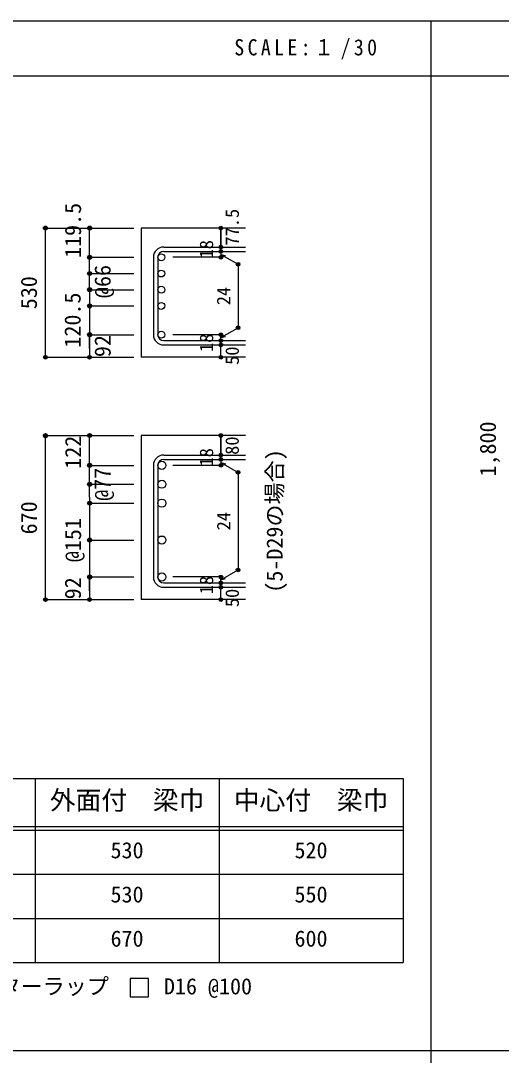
# Model space of a CAD drawing. Units: millimetres at full size, sheet at 1:30; details may follow other scales. Extents: x -5973 to 5954, y -4195 to 4201.
# Drawn here: x -2797 to -837, y -15 to 4201 of the extents above; entities that cross this region are included whole.
import ezdxf
from ezdxf.enums import TextEntityAlignment as Align

# ---------------------------------------------------------------- set-up
doc = ezdxf.new("R2010")
doc.units = ezdxf.units.MM
doc.header["$LTSCALE"] = 30
doc.header["$PDMODE"] = 32
doc.header["$PDSIZE"] = 15
for name, color, linetype in [('0-1_躯体線', 2, 'Continuous'), ('0-5_基礎梁筋', 7, 'Continuous'), ('0-6_スタラップ筋', 7, 'Continuous'), ('0-7_文字', 4, 'Continuous'), ('0-D_寸法', 4, 'Continuous'), ('6-7_文字', 7, 'Continuous'), ('6-E_枠', 7, 'Continuous'), ('F-0_枠', 6, 'Continuous')]:
    doc.layers.add(name, color=color, linetype=linetype)
doc.styles.add('ＭＳ ゴシック', font='')
doc.styles.get('ＭＳ ゴシック').set_extended_font_data('MS Gothic')

msp = doc.modelspace()

# ---------------------------------------------------------------- linework, layer by layer
at = {"layer": '0-1_躯体線'}
for p, q in [((-1880.8, 3356.03), (-2305.8, 3356.03)), ((-2305.8, 3356.03), (-2305.8, 2829.53)), ((-1880.8, 2829.53), (-2305.8, 2829.53)), ((-1880.8, 2510.67), (-2305.8, 2510.67)), ((-2305.8, 2510.67), (-2305.8, 1842.17)), ((-1880.8, 1842.17), (-2305.8, 1842.17))]:
    msp.add_line(p, q, dxfattribs=at)
at = {"layer": '0-5_基礎梁筋', "color": 3}
for centre, radius in [((-2223.8, 3236.83), 14), ((-2223.8, 3170.83), 14), ((-2223.8, 3104.83), 14), ((-2223.8, 3038.83), 14), ((-2223.8, 2921.53), 14), ((-2221.3, 2388.98), 16.5), ((-2221.3, 2311.98), 16.5), ((-2221.3, 2234.98), 16.5), ((-2221.3, 2084.57), 16.5), ((-2221.3, 1934.17), 16.5)]:
    msp.add_circle(centre, radius, dxfattribs=at)
at = {"layer": '0-6_スタラップ筋'}
for p, q in [((-2213.8, 3278.83), (-1880.8, 3278.83)), ((-2213.8, 3260.83), (-1880.8, 3260.83)), ((-2255.8, 3236.83), (-2255.8, 2921.53)), ((-2237.8, 3236.83), (-2237.8, 2921.53)), ((-2213.8, 2897.53), (-1880.8, 2897.53)), ((-2213.8, 2879.53), (-1880.8, 2879.53)), ((-2213.8, 2430.98), (-1880.8, 2430.98)), ((-2213.8, 2412.98), (-1880.8, 2412.98)), ((-2255.8, 2388.98), (-2255.8, 1934.17)), ((-2237.8, 2388.98), (-2237.8, 1934.17)), ((-2213.8, 1910.17), (-1880.8, 1910.17)), ((-2213.8, 1892.17), (-1880.8, 1892.17))]:
    msp.add_line(p, q, dxfattribs=at)
for centre, radius, start, end in [((-2213.8, 3236.83), 42, 90, 180), ((-2213.8, 3236.83), 24, 90, 180), ((-2213.8, 2921.53), 42, 180, 270), ((-2213.8, 2921.53), 24, 180, 270), ((-2213.8, 2388.98), 42, 90, 180), ((-2213.8, 2388.98), 24, 90, 180), ((-2213.8, 1934.17), 42, 180, 270), ((-2213.8, 1934.17), 24, 180, 270)]:
    msp.add_arc(centre, radius, start, end, dxfattribs=at)
at = {"layer": '0-D_寸法'}
for p, q in [((-2695.8, 3356.03), (-2515.8, 3356.03)), ((-2695.8, 3356.03), (-2515.8, 3356.03)), ((-2695.8, 2829.53), (-2695.8, 3356.03)), ((-2515.8, 3356.03), (-2335.8, 3356.03)), ((-2515.8, 3356.03), (-2335.8, 3356.03)), ((-2515.8, 3104.83), (-2515.8, 3356.03)), ((-1980.8, 3278.83), (-1980.8, 3356.03)), ((-1980.8, 3356.03), (-1980.8, 3278.83)), ((-1980.8, 3260.83), (-1980.8, 3278.83)), ((-1980.8, 3260.83), (-1980.8, 3236.83)), ((-1980.8, 3248.83), (-1910.74, 3208.39)), ((-1980.8, 3248.83), (-1961.48, 3243.66)), ((-2515.8, 3236.83), (-2335.8, 3236.83)), ((-2515.8, 3236.83), (-2335.8, 3236.83)), ((-1980.8, 3236.83), (-2176.89, 3236.83)), ((-1910.74, 3208.39), (-1910.74, 2949.98)), ((-2515.8, 3170.83), (-2335.8, 3170.83)), ((-2515.8, 3170.83), (-2335.8, 3170.83)), ((-2515.8, 3104.83), (-2335.8, 3104.83)), ((-2515.8, 3104.83), (-2335.8, 3104.83)), ((-2515.8, 3104.83), (-2515.8, 2829.53)), ((-2515.8, 3038.83), (-2335.8, 3038.83)), ((-2515.8, 2921.53), (-2335.8, 2921.53)), ((-2515.8, 2865.57), (-2515.8, 2921.53)), ((-1980.8, 2921.53), (-2176.89, 2921.53)), ((-1980.8, 2909.53), (-1910.74, 2949.98)), ((-1980.8, 2897.53), (-1980.8, 2921.53)), ((-1980.8, 2909.53), (-1961.48, 2914.71)), ((-1980.8, 2879.53), (-1980.8, 2897.53)), ((-1980.8, 2829.53), (-1980.8, 2879.53)), ((-2695.8, 2829.53), (-2515.8, 2829.53)), ((-2515.8, 2829.53), (-2335.8, 2829.53)), ((-2695.8, 2510.67), (-2515.8, 2510.67)), ((-2695.8, 2510.67), (-2515.8, 2510.67)), ((-2695.8, 1842.17), (-2695.8, 2508.17)), ((-2515.8, 2510.67), (-2335.8, 2510.67)), ((-2515.8, 2510.67), (-2335.8, 2510.67)), ((-2515.8, 2259.48), (-2515.8, 2510.67)), ((-1980.8, 2430.98), (-1980.8, 2510.67)), ((-1980.8, 2510.67), (-1980.8, 2430.98)), ((-1980.8, 2412.98), (-1980.8, 2430.98)), ((-1980.8, 2412.98), (-1980.8, 2388.98)), ((-2515.8, 2388.98), (-2335.8, 2388.98)), ((-2515.8, 2388.98), (-2335.8, 2388.98)), ((-1980.8, 2388.98), (-2176.89, 2388.98)), ((-1980.8, 2400.98), (-1910.74, 2360.53)), ((-1980.8, 2400.98), (-1961.48, 2395.8)), ((-1910.74, 2360.53), (-1910.74, 1962.62)), ((-2515.8, 2311.98), (-2335.8, 2311.98)), ((-2515.8, 2311.98), (-2335.8, 2311.98)), ((-2515.8, 2259.48), (-2515.8, 1842.17)), ((-2515.8, 2234.98), (-2335.8, 2234.98)), ((-2515.8, 2234.98), (-2335.8, 2234.98)), ((-2515.8, 2084.57), (-2335.8, 2084.57)), ((-1980.8, 1922.17), (-1910.74, 1962.62)), ((-2515.8, 1934.17), (-2335.8, 1934.17)), ((-2515.8, 1878.21), (-2515.8, 1934.17)), ((-1980.8, 1934.17), (-2176.89, 1934.17)), ((-1980.8, 1910.17), (-1980.8, 1934.17)), ((-1980.8, 1922.17), (-1961.48, 1927.35)), ((-1980.8, 1892.17), (-1980.8, 1910.17)), ((-1980.8, 1842.17), (-1980.8, 1892.17)), ((-2695.8, 1842.17), (-2515.8, 1842.17)), ((-2515.8, 1842.17), (-2335.8, 1842.17))]:
    msp.add_line(p, q, dxfattribs=at)
for centre, radius in [((-2695.8, 3356.03), 8), ((-2695.8, 3356.03), 7.2), ((-2695.8, 3356.03), 6.4), ((-2695.8, 3356.03), 5.6), ((-2695.8, 3356.03), 4.8), ((-2695.8, 3356.03), 4), ((-2695.8, 3356.03), 3.2), ((-2695.8, 3356.03), 2.4), ((-2695.8, 3356.03), 1.6), ((-2695.8, 3356.03), 0.8), ((-2515.8, 3356.03), 8), ((-2515.8, 3356.03), 7.2), ((-2515.8, 3356.03), 6.4), ((-2515.8, 3356.03), 5.6), ((-2515.8, 3356.03), 4.8), ((-2515.8, 3356.03), 4), ((-2515.8, 3356.03), 3.2), ((-2515.8, 3356.03), 2.4), ((-2515.8, 3356.03), 1.6), ((-2515.8, 3356.03), 0.8), ((-1980.8, 3356.03), 4), ((-1980.8, 3356.03), 3.6), ((-1980.8, 3356.03), 3.2), ((-1980.8, 3356.03), 2.8), ((-1980.8, 3356.03), 2.4), ((-1980.8, 3356.03), 2), ((-1980.8, 3356.03), 1.6), ((-1980.8, 3356.03), 1.2), ((-1980.8, 3356.03), 0.8), ((-1980.8, 3356.03), 0.4), ((-1980.8, 3278.83), 4), ((-1980.8, 3260.83), 4), ((-1980.8, 3278.83), 3.6), ((-1980.8, 3260.83), 3.6), ((-1980.8, 3278.83), 3.2), ((-1980.8, 3260.83), 3.2), ((-1980.8, 3278.83), 2.8), ((-1980.8, 3260.83), 2.8), ((-1980.8, 3278.83), 2.4), ((-1980.8, 3260.83), 2.4), ((-1980.8, 3278.83), 2), ((-1980.8, 3260.83), 2), ((-1980.8, 3278.83), 1.6), ((-1980.8, 3260.83), 1.6), ((-1980.8, 3278.83), 1.2), ((-1980.8, 3260.83), 1.2), ((-1980.8, 3278.83), 0.8), ((-1980.8, 3260.83), 0.8), ((-1980.8, 3278.83), 0.4), ((-1980.8, 3260.83), 0.4), ((-2515.8, 3236.83), 8), ((-2515.8, 3236.83), 7.2), ((-2515.8, 3236.83), 6.4), ((-2515.8, 3236.83), 5.6), ((-2515.8, 3236.83), 4.8), ((-2515.8, 3236.83), 4), ((-2515.8, 3236.83), 3.2), ((-2515.8, 3236.83), 2.4), ((-2515.8, 3236.83), 1.6), ((-2515.8, 3236.83), 0.8), ((-1980.8, 3236.83), 4), ((-1980.8, 3236.83), 3.6), ((-1980.8, 3236.83), 3.2), ((-1980.8, 3236.83), 2.8), ((-1980.8, 3236.83), 2.4), ((-1980.8, 3236.83), 2), ((-1980.8, 3236.83), 1.6), ((-1980.8, 3236.83), 1.2), ((-1980.8, 3236.83), 0.8), ((-1980.8, 3236.83), 0.4), ((-1910.74, 3208.39), 4), ((-1910.74, 3208.39), 3.6), ((-1910.74, 3208.39), 3.2), ((-1910.74, 3208.39), 2.8), ((-1910.74, 3208.39), 2.4), ((-1910.74, 3208.39), 2), ((-1910.74, 3208.39), 1.6), ((-1910.74, 3208.39), 1.2), ((-1910.74, 3208.39), 0.8), ((-1910.74, 3208.39), 0.4), ((-2515.8, 3170.83), 8), ((-2515.8, 3170.83), 7.2), ((-2515.8, 3170.83), 6.4), ((-2515.8, 3170.83), 5.6), ((-2515.8, 3170.83), 4.8), ((-2515.8, 3170.83), 4), ((-2515.8, 3170.83), 3.2), ((-2515.8, 3170.83), 2.4), ((-2515.8, 3170.83), 1.6), ((-2515.8, 3170.83), 0.8), ((-2515.8, 3104.83), 8), ((-2515.8, 3104.83), 7.2), ((-2515.8, 3104.83), 6.4), ((-2515.8, 3104.83), 5.6), ((-2515.8, 3104.83), 4.8), ((-2515.8, 3104.83), 4), ((-2515.8, 3104.83), 3.2), ((-2515.8, 3104.83), 2.4), ((-2515.8, 3104.83), 1.6), ((-2515.8, 3104.83), 0.8), ((-2515.8, 3038.83), 8), ((-2515.8, 3038.83), 7.2), ((-2515.8, 3038.83), 6.4), ((-2515.8, 3038.83), 5.6), ((-2515.8, 3038.83), 4.8), ((-2515.8, 3038.83), 4), ((-2515.8, 3038.83), 3.2), ((-2515.8, 3038.83), 2.4), ((-2515.8, 3038.83), 1.6), ((-2515.8, 3038.83), 0.8), ((-1910.74, 2949.98), 4), ((-1910.74, 2949.98), 3.6), ((-1910.74, 2949.98), 3.2), ((-1910.74, 2949.98), 2.8), ((-1910.74, 2949.98), 2.4), ((-1910.74, 2949.98), 2), ((-1910.74, 2949.98), 1.6), ((-2515.8, 2921.53), 8), ((-2515.8, 2921.53), 7.2), ((-2515.8, 2921.53), 6.4), ((-2515.8, 2921.53), 5.6), ((-2515.8, 2921.53), 4.8), ((-2515.8, 2921.53), 4), ((-2515.8, 2921.53), 3.2), ((-2515.8, 2921.53), 2.4), ((-2515.8, 2921.53), 1.6), ((-2515.8, 2921.53), 0.8), ((-1980.8, 2921.53), 4), ((-1980.8, 2921.53), 3.6), ((-1980.8, 2921.53), 3.2), ((-1980.8, 2921.53), 2.8), ((-1980.8, 2921.53), 2.4), ((-1980.8, 2921.53), 2), ((-1980.8, 2921.53), 1.6), ((-1980.8, 2921.53), 1.2), ((-1980.8, 2921.53), 0.8), ((-1980.8, 2921.53), 0.4), ((-1910.74, 2949.98), 1.2), ((-1910.74, 2949.98), 0.8), ((-1910.74, 2949.98), 0.4), ((-1980.8, 2897.53), 4), ((-1980.8, 2879.53), 4), ((-1980.8, 2897.53), 3.6), ((-1980.8, 2879.53), 3.6), ((-1980.8, 2897.53), 3.2), ((-1980.8, 2879.53), 3.2), ((-1980.8, 2897.53), 2.8), ((-1980.8, 2879.53), 2.8), ((-1980.8, 2897.53), 2.4), ((-1980.8, 2879.53), 2.4), ((-1980.8, 2897.53), 2), ((-1980.8, 2879.53), 2), ((-1980.8, 2897.53), 1.6), ((-1980.8, 2879.53), 1.6), ((-1980.8, 2897.53), 1.2), ((-1980.8, 2879.53), 1.2), ((-1980.8, 2897.53), 0.8), ((-1980.8, 2879.53), 0.8), ((-1980.8, 2897.53), 0.4), ((-1980.8, 2879.53), 0.4), ((-2695.8, 2829.53), 7.2), ((-2695.8, 2829.53), 6.4), ((-2695.8, 2829.53), 5.6), ((-2695.8, 2829.53), 4.8), ((-2695.8, 2829.53), 4), ((-2695.8, 2829.53), 3.2), ((-2695.8, 2829.53), 2.4), ((-2695.8, 2829.53), 1.6), ((-2695.8, 2829.53), 0.8), ((-2515.8, 2829.53), 7.2), ((-2515.8, 2829.53), 6.4), ((-2515.8, 2829.53), 5.6), ((-2515.8, 2829.53), 4.8), ((-2515.8, 2829.53), 4), ((-2515.8, 2829.53), 3.2), ((-2515.8, 2829.53), 2.4), ((-2515.8, 2829.53), 1.6), ((-2515.8, 2829.53), 0.8), ((-1980.8, 2829.53), 4), ((-1980.8, 2829.53), 3.6), ((-1980.8, 2829.53), 3.2), ((-1980.8, 2829.53), 2.8), ((-1980.8, 2829.53), 2.4), ((-1980.8, 2829.53), 2), ((-1980.8, 2829.53), 1.6), ((-1980.8, 2829.53), 1.2), ((-1980.8, 2829.53), 0.8), ((-1980.8, 2829.53), 0.4), ((-2695.8, 2510.67), 8), ((-2695.8, 2510.67), 7.2), ((-2695.8, 2510.67), 6.4), ((-2695.8, 2510.67), 5.6), ((-2695.8, 2510.67), 4.8), ((-2695.8, 2510.67), 4), ((-2695.8, 2510.67), 3.2), ((-2695.8, 2510.67), 2.4), ((-2695.8, 2510.67), 1.6), ((-2695.8, 2510.67), 0.8), ((-2515.8, 2510.67), 8), ((-2515.8, 2510.67), 7.2), ((-2515.8, 2510.67), 6.4), ((-2515.8, 2510.67), 5.6), ((-2515.8, 2510.67), 4.8), ((-2515.8, 2510.67), 4), ((-2515.8, 2510.67), 3.2), ((-2515.8, 2510.67), 2.4), ((-2515.8, 2510.67), 1.6), ((-2515.8, 2510.67), 0.8), ((-1980.8, 2510.67), 4), ((-1980.8, 2510.67), 3.6), ((-1980.8, 2510.67), 3.2), ((-1980.8, 2510.67), 2.8), ((-1980.8, 2510.67), 2.4), ((-1980.8, 2510.67), 2), ((-1980.8, 2510.67), 1.6), ((-1980.8, 2510.67), 1.2), ((-1980.8, 2510.67), 0.8), ((-1980.8, 2510.67), 0.4), ((-1980.8, 2430.98), 4), ((-1980.8, 2412.98), 4), ((-1980.8, 2430.98), 3.6), ((-1980.8, 2412.98), 3.6), ((-1980.8, 2430.98), 3.2), ((-1980.8, 2412.98), 3.2), ((-1980.8, 2430.98), 2.8), ((-1980.8, 2412.98), 2.8), ((-1980.8, 2430.98), 2.4), ((-1980.8, 2412.98), 2.4), ((-1980.8, 2430.98), 2), ((-1980.8, 2412.98), 2), ((-1980.8, 2430.98), 1.6), ((-1980.8, 2412.98), 1.6), ((-1980.8, 2430.98), 1.2), ((-1980.8, 2412.98), 1.2), ((-1980.8, 2430.98), 0.8), ((-1980.8, 2412.98), 0.8), ((-1980.8, 2430.98), 0.4), ((-1980.8, 2412.98), 0.4), ((-2515.8, 2388.98), 8), ((-2515.8, 2388.98), 7.2), ((-2515.8, 2388.98), 6.4), ((-2515.8, 2388.98), 5.6), ((-2515.8, 2388.98), 4.8), ((-2515.8, 2388.98), 4), ((-2515.8, 2388.98), 3.2), ((-2515.8, 2388.98), 2.4), ((-2515.8, 2388.98), 1.6), ((-2515.8, 2388.98), 0.8), ((-1980.8, 2388.98), 4), ((-1980.8, 2388.98), 3.6), ((-1980.8, 2388.98), 3.2), ((-1980.8, 2388.98), 2.8), ((-1980.8, 2388.98), 2.4), ((-1980.8, 2388.98), 2), ((-1980.8, 2388.98), 1.6), ((-1980.8, 2388.98), 1.2), ((-1980.8, 2388.98), 0.8), ((-1980.8, 2388.98), 0.4), ((-1910.74, 2360.53), 4), ((-1910.74, 2360.53), 3.6), ((-1910.74, 2360.53), 3.2), ((-1910.74, 2360.53), 2.8), ((-1910.74, 2360.53), 2.4), ((-1910.74, 2360.53), 2), ((-1910.74, 2360.53), 1.6), ((-1910.74, 2360.53), 1.2), ((-1910.74, 2360.53), 0.8), ((-2515.8, 2311.98), 8), ((-2515.8, 2311.98), 7.2), ((-1910.74, 2360.53), 0.4), ((-2515.8, 2311.98), 6.4), ((-2515.8, 2311.98), 5.6), ((-2515.8, 2311.98), 4.8), ((-2515.8, 2311.98), 4), ((-2515.8, 2311.98), 3.2), ((-2515.8, 2311.98), 2.4), ((-2515.8, 2311.98), 1.6), ((-2515.8, 2311.98), 0.8), ((-2515.8, 2234.98), 8), ((-2515.8, 2234.98), 7.2), ((-2515.8, 2234.98), 6.4), ((-2515.8, 2234.98), 5.6), ((-2515.8, 2234.98), 4.8), ((-2515.8, 2234.98), 4), ((-2515.8, 2234.98), 3.2), ((-2515.8, 2234.98), 2.4), ((-2515.8, 2234.98), 1.6), ((-2515.8, 2234.98), 0.8), ((-2515.8, 2084.57), 8), ((-2515.8, 2084.57), 7.2), ((-2515.8, 2084.57), 6.4), ((-2515.8, 2084.57), 5.6), ((-2515.8, 2084.57), 4.8), ((-2515.8, 2084.57), 4), ((-2515.8, 2084.57), 3.2), ((-2515.8, 2084.57), 2.4), ((-2515.8, 2084.57), 1.6), ((-2515.8, 2084.57), 0.8), ((-2515.8, 1934.17), 8), ((-2515.8, 1934.17), 7.2), ((-2515.8, 1934.17), 6.4), ((-2515.8, 1934.17), 5.6), ((-1910.74, 1962.62), 4), ((-1910.74, 1962.62), 3.6), ((-1910.74, 1962.62), 3.2), ((-1910.74, 1962.62), 2.8), ((-1910.74, 1962.62), 2.4), ((-1910.74, 1962.62), 2), ((-1910.74, 1962.62), 1.6), ((-1910.74, 1962.62), 1.2), ((-1910.74, 1962.62), 0.8), ((-1910.74, 1962.62), 0.4), ((-2515.8, 1934.17), 4.8), ((-2515.8, 1934.17), 4), ((-2515.8, 1934.17), 3.2), ((-2515.8, 1934.17), 2.4), ((-2515.8, 1934.17), 1.6), ((-2515.8, 1934.17), 0.8), ((-1980.8, 1934.17), 4), ((-1980.8, 1910.17), 4), ((-1980.8, 1934.17), 3.6), ((-1980.8, 1910.17), 3.6), ((-1980.8, 1934.17), 3.2), ((-1980.8, 1910.17), 3.2), ((-1980.8, 1934.17), 2.8), ((-1980.8, 1910.17), 2.8), ((-1980.8, 1934.17), 2.4), ((-1980.8, 1910.17), 2.4), ((-1980.8, 1934.17), 2), ((-1980.8, 1910.17), 2), ((-1980.8, 1934.17), 1.6), ((-1980.8, 1910.17), 1.6), ((-1980.8, 1934.17), 1.2), ((-1980.8, 1910.17), 1.2), ((-1980.8, 1934.17), 0.8), ((-1980.8, 1910.17), 0.8), ((-1980.8, 1934.17), 0.4), ((-1980.8, 1910.17), 0.4), ((-1980.8, 1892.17), 4), ((-1980.8, 1892.17), 3.6), ((-1980.8, 1892.17), 3.2), ((-1980.8, 1892.17), 2.8), ((-1980.8, 1892.17), 2.4), ((-1980.8, 1892.17), 2), ((-1980.8, 1892.17), 1.6), ((-1980.8, 1892.17), 1.2), ((-1980.8, 1892.17), 0.8), ((-1980.8, 1892.17), 0.4), ((-2695.8, 1842.17), 7.2), ((-2695.8, 1842.17), 6.4), ((-2695.8, 1842.17), 5.6), ((-2695.8, 1842.17), 4.8), ((-2695.8, 1842.17), 4), ((-2695.8, 1842.17), 3.2), ((-2695.8, 1842.17), 2.4), ((-2695.8, 1842.17), 1.6), ((-2695.8, 1842.17), 0.8), ((-2515.8, 1842.17), 7.2), ((-2515.8, 1842.17), 6.4), ((-2515.8, 1842.17), 5.6), ((-2515.8, 1842.17), 4.8), ((-2515.8, 1842.17), 4), ((-2515.8, 1842.17), 3.2), ((-2515.8, 1842.17), 2.4), ((-2515.8, 1842.17), 1.6), ((-2515.8, 1842.17), 0.8), ((-1980.8, 1842.17), 4), ((-1980.8, 1842.17), 3.6), ((-1980.8, 1842.17), 3.2), ((-1980.8, 1842.17), 2.8), ((-1980.8, 1842.17), 2.4), ((-1980.8, 1842.17), 2), ((-1980.8, 1842.17), 1.6), ((-1980.8, 1842.17), 1.2), ((-1980.8, 1842.17), 0.8), ((-1980.8, 1842.17), 0.4)]:
    msp.add_circle(centre, radius, dxfattribs=at)
at = {"layer": '0-D_寸法', "color": 7}
for p in [(-2695.8, 3356.03), (-2695.8, 3356.03), (-2515.8, 3356.03), (-1980.8, 3356.03), (-1980.8, 3278.83), (-1980.8, 3260.83), (-2515.8, 3236.83), (-1980.8, 3236.83), (-1910.74, 3208.39), (-2515.8, 3170.83), (-2515.8, 3104.83), (-2515.8, 3038.83), (-2515.8, 3038.83), (-1910.74, 2949.98), (-2515.8, 2921.53), (-2515.8, 2921.53), (-1980.8, 2921.53), (-1980.8, 2897.53), (-1980.8, 2879.53), (-2695.8, 2829.53), (-2695.8, 2829.53), (-2515.8, 2829.53), (-1980.8, 2829.53), (-2695.8, 2510.67), (-2695.8, 2508.17), (-2515.8, 2510.67), (-1980.8, 2510.67), (-1980.8, 2430.98), (-1980.8, 2412.98), (-2515.8, 2388.98), (-1980.8, 2388.98), (-1910.74, 2360.53), (-2515.8, 2311.98), (-2515.8, 2234.98), (-2515.8, 2084.57), (-2515.8, 2084.57), (-2515.8, 1934.17), (-2515.8, 1934.17), (-1980.8, 1934.17), (-1910.74, 1962.62), (-1980.8, 1910.17), (-1980.8, 1892.17), (-2695.8, 1842.17), (-2515.8, 1842.17), (-1980.8, 1842.17)]:
    msp.add_point(p, dxfattribs=at)
at = {"layer": '6-7_文字'}
msp.add_lwpolyline([(-2350.21, 222.55), (-2275.21, 222.55), (-2275.21, 297.55), (-2350.21, 297.55)], close=True, dxfattribs=at)
at = {"layer": '6-E_枠', "color": 3}
for p, q in [((-3400.52, 1112.77), (-1238, 1112.77)), ((-1238, 1112.77), (-1238, 362.77)), ((-3400.52, 362.77), (-1238, 362.77))]:
    msp.add_line(p, q, dxfattribs=at)
at = {"layer": '6-E_枠'}
for p, q in [((-2738, 1112.77), (-2738, 362.77)), ((-1988, 1112.77), (-1988, 362.77)), ((-3400.52, 917.77), (-1238, 917.77)), ((-3400.52, 902.77), (-1238, 902.77)), ((-3400.52, 722.77), (-1238, 722.77)), ((-3400.52, 542.77), (-1238, 542.77))]:
    msp.add_line(p, q, dxfattribs=at)
at = {"layer": 'F-0_枠'}
msp.add_line((-5972.88, 4201.15), (5954.1, 4201.15), dxfattribs=at)
at = {"layer": 'F-0_枠', "color": 2}
for p, q in [((-1124.64, 4201.15), (-1124.64, -4195.24)), ((-5972.88, 3976.15), (3723.6, 3976.15)), ((3723.6, 2.95), (-5972.88, 2.95))]:
    msp.add_line(p, q, dxfattribs=at)

# ---------------------------------------------------------------- texts
at = {"layer": '0-7_文字', "color": 7, "style": 'ＭＳ ゴシック'}
msp.add_text('(5-D29の場合)', height=65.98, rotation=90, dxfattribs=at).set_placement((-1708.91, 1870.24), align=Align.BOTTOM_LEFT)
at = {"layer": '0-D_寸法', "style": 'ＭＳ ゴシック'}
for s, height, p in [('119.5', 65.98, (-2530.92, 3234.32)), ('77.5', 54.99, (-1890.8, 3284.83)), ('18', 54.99, (-1995.8, 3232.33)), ('@66', 65.98, (-2410.36, 3070.98)), ('530', 65.98, (-2710.8, 3025.28)), ('120.5', 65.98, (-2532.67, 2868.74)), ('24', 54.99, (-1925.74, 3041.68)), ('92', 65.98, (-2410.11, 2830.24)), ('18', 54.99, (-1995.8, 2851.03)), ('50', 54.99, (-1890.8, 2798.53)), ('1,800', 65.98, (-839.6, 2343.53)), ('122', 65.98, (-2530.46, 2375)), ('80', 54.99, (-1891.19, 2431.94)), ('18', 54.99, (-1995.8, 2384.48)), ('@77', 65.98, (-2410.8, 2244.48)), ('670', 65.98, (-2710.8, 2107.67)), ('24', 54.99, (-1925.74, 2124.07)), ('@151', 65.98, (-2530.8, 1994.57)), ('92', 65.98, (-2531.53, 1843.16)), ('18', 54.99, (-1995.8, 1863.67)), ('50', 54.99, (-1890.8, 1811.17))]:
    msp.add_text(s, height=height, rotation=90, dxfattribs=at).set_placement(p, align=Align.BOTTOM_LEFT)
at = {"layer": '6-7_文字', "color": 2, "style": 'ＭＳ ゴシック'}
for s, p in [('外面付\u3000梁巾', (-2678, 962.77)), ('中心付\u3000梁巾', (-1928, 962.77))]:
    msp.add_text(s, height=76.98, dxfattribs=at).set_placement(p, align=Align.BOTTOM_LEFT)
at = {"layer": '6-7_文字', "style": 'ＭＳ ゴシック'}
for s, p in [('530', (-2430.5, 767.77)), ('520', (-1680.5, 767.77)), ('530', (-2430.5, 587.77)), ('550', (-1680.5, 587.77)), ('670', (-2430.5, 407.77)), ('600', (-1680.5, 407.77)), ('※ 基礎梁スターラップ     D16 @100', (-3381.96, 213.19))]:
    msp.add_text(s, height=65.98, dxfattribs=at).set_placement(p, align=Align.BOTTOM_LEFT)
at = {"layer": '6-7_文字', "color": 2, "insert": (-1925.98, 4043.65), "char_height": 65.98, "attachment_point": 7, "style": 'ＭＳ ゴシック'}
msp.add_mtext('\\T1.34;\\W0.9;SCALE:１/30', dxfattribs=at)

doc.saveas('drawing.dxf')
